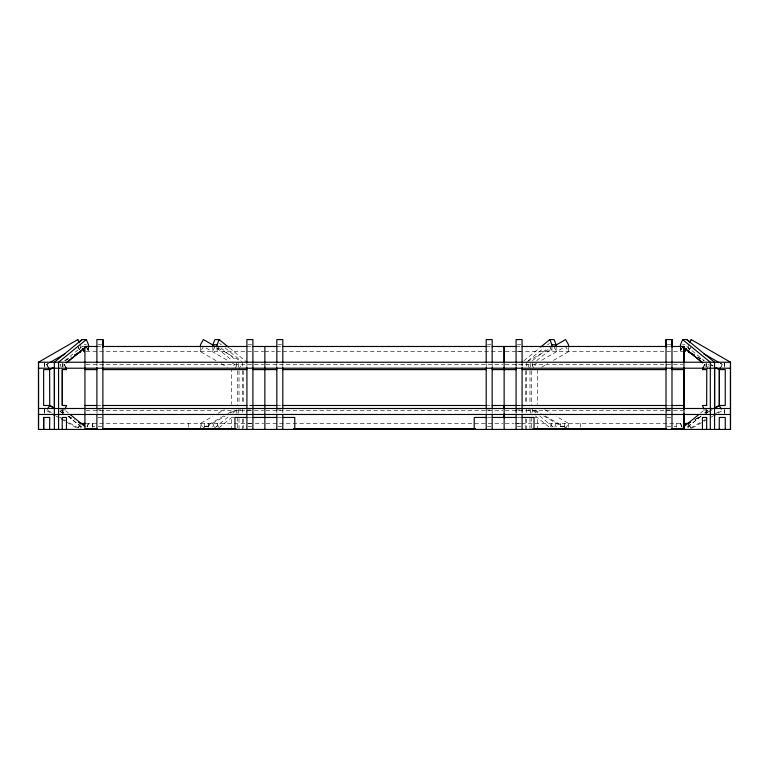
<?xml version="1.0" encoding="UTF-8"?>
<svg xmlns="http://www.w3.org/2000/svg" width="769" height="769" viewBox="0 0 769 769"><rect width="100%" height="100%" fill="white"/><g stroke="black" fill="none" stroke-linecap="round" stroke-linejoin="round"><path stroke-width="0.58" stroke-dasharray="3.85 2.88" d="M246.936 413.866L246.945 409.079M516.076 366.015L516.086 363.622M522.064 366.025L522.064 363.631M86.974 427.035L88.435 423.44M87.08 427.035L88.55 423.44M214.936 346.483L212.821 351.664L212.821 348.213M219.165 346.483L217.05 351.664L217.05 348.213M234.795 369.61L236.91 364.429M239.024 369.61L241.139 364.429M550.489 427.035L551.95 423.44L551.95 427.035M554.718 427.035L556.179 423.44L556.179 427.035M682.564 346.483L680.45 351.664L680.45 348.213M682.68 346.483L680.565 351.664L680.565 348.213M703.279 367.534L704.548 364.429L708.883 364.429M703.808 366.496L704.654 364.429M706.769 369.61L708.46 365.467M78.111 427.929L80.687 423.44M80.216 424.478L77.823 428.621L56.07 416.058M215.993 360.632L200.449 351.664L203.439 346.483L227.268 360.238M565.561 428.621L568.551 423.44L556.122 416.269M689.37 349.587L691.177 346.483M688.303 351.664L691.293 346.483M719.861 368.572L722.379 364.429L721.178 366.496M64.692 360.69L82.206 346.483M214.657 427.929L229.306 415.962M232.969 412.972L236.631 409.983L240.86 409.983L237.198 412.972M218.886 427.929L233.536 415.962M523.929 360.728L539.655 347.886M528.159 360.728L543.885 347.886M547.586 344.868L549.441 343.349M532.436 360.69L547.999 347.982M536.666 360.69L552.229 347.982M700.597 412.972L703.462 410.733M701.165 415.962L686.515 427.929L700.357 416.711M704.827 412.972L708.489 409.983M704.942 412.972L708.605 409.983L704.375 409.983M47.822 366.496L46.621 364.429L48.707 363.228M46.621 364.429L48.822 363.228M65.154 360.632L71.373 357.047M65.269 360.642L71.498 357.047M200.449 429.429L200.449 423.44L212.878 416.269M218.06 413.27L224.279 409.685M203.035 427.929L223.76 415.962M227.903 413.578L234.122 409.983M206.544 426.833L225.192 416.058M230.373 413.068L234.516 410.675M527.342 361.641L551.104 347.924M536.551 363.228L534.484 364.429L536.272 367.534M541.732 360.238L565.561 346.483L568.551 351.664L553.007 360.632M541.616 367.217L547.836 363.622M695.436 419.259L700.626 416.26M705.798 413.27L712.027 409.685M694.532 419.855L700.751 416.269M705.932 413.27L707.999 412.078M709.037 411.482L712.142 409.685M690.773 427.929L705.394 419.557M715.641 413.578L720.938 410.579M692.215 428.025L705.807 420.249M710.864 417.259L713.065 416.058M718.111 413.068L722.254 410.675M84.206 344.752L86.436 344.752M98.096 344.752L101.796 344.752M248.118 344.752L251.703 344.752M278.022 344.752L281.617 344.752M487.383 344.752L490.978 344.752M517.297 344.752L520.882 344.752M667.204 344.752L670.904 344.752M682.564 344.752L684.794 344.752M82.091 346.483L85.263 346.483M97.009 346.483L102.873 346.483M246.916 346.483L252.905 346.483M276.83 346.483L282.809 346.483M486.191 346.483L492.17 346.483M516.095 346.483L522.084 346.483M667.175 346.483L671.991 346.483M86.128 351.664L263.671 351.664M264.863 351.664L274.437 351.664M276.83 351.664L281.617 351.664M282.809 351.664L504.137 351.664M505.329 351.664L682.872 351.664M86.128 364.429L263.69 364.429M266.064 364.429L502.936 364.429M505.31 364.429L682.872 364.429M97.009 405.494L102.873 405.494M252.905 405.494L248.07 405.494L251.732 405.494M276.83 405.494L282.809 405.494M486.191 405.494L492.17 405.494M516.095 405.494L522.084 405.494M667.146 405.494L671.991 405.494M517.268 405.494L520.853 405.494M64.625 409.983L60.395 409.983L64.058 412.972M96.894 409.983L102.988 409.983M246.916 409.983L251.703 409.983M276.83 409.983L282.809 409.983M486.191 409.983L492.17 409.983M516.095 409.983L522.084 409.983M666.012 409.983L670.904 409.983M46.746 410.675L50.889 413.068M86.128 410.675L263.69 410.675M266.064 410.675L502.936 410.675M505.31 410.675L682.872 410.675M98.096 417.461L101.796 417.461M236.314 417.461L231.527 417.461L231.527 429.429M248.118 417.461L251.703 417.461M278.022 417.461L281.617 417.461M487.383 417.461L490.978 417.461M517.297 417.461L520.882 417.461M532.686 417.461L537.473 417.461L537.473 429.429M667.204 417.461L670.904 417.461M86.128 423.44L254.068 423.44M255.27 423.44L263.671 423.44M266.064 423.44L502.936 423.44M505.329 423.44L513.73 423.44M514.932 423.44L682.872 423.44M517.287 423.44L520.882 423.44M92.665 426.43L94.895 426.43M98.096 426.43L101.796 426.43M204.362 426.43L208.591 426.43M248.118 426.43L251.703 426.43M278.022 426.43L281.617 426.43M487.383 426.43L490.978 426.43M517.297 426.43L520.882 426.43M560.409 426.43L564.638 426.43M667.204 426.43L670.904 426.43M674.105 426.43L676.336 426.43M517.297 351.664L520.882 351.664M248.118 423.44L251.713 423.44M720.293 363.228L722.379 364.429M720.178 363.228L722.254 364.429M697.627 357.047L703.846 360.632M711.104 364.823L713.171 366.015M697.502 357.047L703.731 360.642M710.969 364.823L713.055 366.025M544.721 409.685L550.94 413.27M534.878 409.983L541.097 413.578M545.24 415.962L565.965 427.929M534.484 410.675L538.627 413.068M543.808 416.058L562.456 426.833M217.896 347.924L241.658 361.641M232.449 363.228L234.516 364.429L231.527 369.61L231.527 404.302M221.164 363.622L227.384 367.217M60.078 411.473L63.202 413.27M68.374 416.26L73.564 419.259M59.963 411.482L63.068 413.27M68.249 416.269L74.468 419.855M48.062 410.579L53.359 413.578M59.463 417.163L62.683 418.961M63.606 419.557L78.227 427.929M686.794 346.483L704.308 360.69M536.031 412.972L532.369 409.983L528.14 409.983L531.802 412.972M539.694 415.962L554.343 427.929M535.464 415.962L550.114 427.929M229.345 347.886L246.916 362.237L246.916 368.572M219.559 343.349L221.414 344.868M225.115 347.886L240.841 360.728M221.001 347.982L236.564 360.69M216.771 347.982L232.334 360.69M65.538 410.733L68.403 412.972M60.511 409.983L64.173 412.972M67.835 415.962L82.485 427.929L68.643 416.711M688.313 423.44L690.889 427.929M691.177 428.621L688.188 423.44L688.188 428.227M200.449 423.44L203.439 428.621M77.823 346.483L79.63 349.587M77.707 346.483L80.697 351.664M46.746 364.429L49.139 368.572M680.565 423.44L682.026 427.035M680.45 423.44L681.92 427.035M554.064 346.483L556.179 351.664L556.179 348.213M549.835 346.483L551.95 351.664L551.95 348.213M532.09 364.429L534.205 369.61M527.861 364.429L529.976 369.61M218.511 427.035L217.05 423.44L217.05 427.035M214.282 427.035L212.821 423.44L212.821 427.035M86.436 346.483L88.55 351.664L88.55 348.213M86.32 346.483L88.435 351.664L88.435 348.213M65.721 367.534L64.452 364.429L60.117 364.429L62.231 369.61M64.346 364.429L65.192 366.496M522.055 409.079L522.064 413.866M516.076 409.089L516.086 413.876M246.936 363.631L246.936 366.025M724.571 363.439L724.571 368.216M724.571 409.685L724.571 414.472M724.446 362.237L724.446 367.024M724.446 409.685L724.446 413.27M706.202 363.439L706.202 367.024M706.202 409.685L706.202 413.27M706.096 363.439L706.096 367.024M706.096 409.685L706.096 413.27M688.293 347.059L688.293 349.357M688.188 344.752L688.188 348.213M676.22 423.44L676.22 429.429M666.127 363.439L666.127 366.496M666.127 409.685L666.127 413.578M666.012 363.439L666.012 367.534M666.012 409.685L666.012 413.578M580.518 423.44L580.518 427.035M568.551 348.213L568.551 351.664M568.551 423.44L568.551 429.429M564.638 423.44L564.638 427.035M560.409 423.44L560.409 427.035M537.473 369.61L537.473 404.302M532.292 362.237L532.292 367.024M532.292 408.493L532.292 413.27M531.485 370.802L531.485 405.494M531.485 417.461L531.485 429.429M530.543 363.439L530.543 367.024M530.543 409.685L530.543 413.27M529.976 370.802L529.976 404.302M529.976 418.653L529.976 429.429M526.313 362.237L526.313 367.024M526.313 370.591L526.313 403.754M526.313 408.493L526.313 413.27M526.313 419.076L526.313 429.429M525.746 370.802L525.746 404.302M525.746 418.653L525.746 429.429M522.084 362.237L522.084 368.572M522.084 408.493L522.084 413.578M516.095 363.439L516.095 368.572M516.095 409.685L516.095 413.578M492.17 363.439L492.17 368.572M492.17 409.685L492.17 413.578M486.191 363.439L486.191 368.572M486.191 409.685L486.191 413.578M282.809 363.439L282.809 368.572M282.809 409.089L282.809 413.876M276.83 363.439L276.83 367.534M276.83 409.089L276.83 413.876M246.916 409.685L246.916 413.578M243.254 370.802L243.254 404.302M243.254 418.653L243.254 428.227M242.687 362.237L242.687 367.024M242.687 370.591L242.687 403.754M242.687 408.493L242.687 413.27M242.687 419.076L242.687 429.429M239.024 370.802L239.024 404.302M239.024 418.653L239.024 429.429M238.457 363.439L238.457 367.024M238.457 409.685L238.457 413.27M237.515 370.802L237.515 405.494M237.515 417.461L237.515 429.429M236.708 362.237L236.708 367.024M236.708 409.685L236.708 413.27M208.591 423.44L208.591 429.429M204.362 423.44L204.362 427.035M200.449 348.213L200.449 351.664M188.482 423.44L188.482 429.429M102.988 363.439L102.988 368.572M102.988 409.685L102.988 413.578M102.873 363.439L102.873 366.496M102.873 409.685L102.873 413.578M97.009 362.237L96.894 367.534M97.009 409.685L97.009 413.578M92.78 423.44L92.78 429.429M92.665 423.44L92.665 427.035M80.812 344.752L80.707 349.357M80.812 425.834L80.812 428.227M62.904 363.439L62.904 367.024M62.904 409.685L62.904 413.27M62.798 363.439L62.798 367.024M62.798 409.685L62.798 413.27M44.554 362.237L44.554 367.024M44.554 408.493L44.554 413.27M44.439 363.439L44.429 368.216M44.439 409.685L44.429 414.472"/><path stroke-width="1.15" d="M504.137 414.27L504.137 417.855L504.118 414.27M504.108 408.608L504.108 405.494M671.962 428.621L683.958 428.621L683.958 423.44M683.929 408.608L683.939 367.534M683.949 362.43L683.958 346.483L671.971 346.483M64.99 409.089L66.567 405.494L62.231 405.494L62.231 369.61L66.567 369.61L65.721 367.534M83.475 425.238L84.206 423.44M212.821 347.059L212.821 344.752L214.936 339.571L219.165 339.571L228.422 347.127M217.05 347.059L217.05 344.752L219.165 339.571M682.68 339.571L680.45 344.752L680.45 347.059M684.679 351.664L685.948 348.559M684.794 351.664L686.063 348.559M703.279 367.534L702.433 369.61L706.769 369.61L706.663 405.494M702.539 369.61L703.385 367.534M47.553 409.089L49.62 405.494L54.916 408.493M689.38 342.686L691.293 339.571M721.341 409.089L719.265 405.494L719.265 369.61L720.466 367.534M79.428 341.84L82.206 339.571M66.172 362.93L86.32 346.483M67.201 362.18L83.686 348.722M540.578 347.127L549.835 339.571L554.064 339.571L556.179 344.752L556.179 347.059M683.199 427.18L698.877 414.472M691.177 339.571L730.54 362.237L730.54 429.429L38.46 429.429L38.45 362.237L77.823 339.571M49.725 362.632L65.278 353.663M48.418 367.534L49.62 369.61L52.725 367.813M74.478 355.249L80.812 351.664L74.593 355.259M52.85 367.813L49.725 369.61L43.631 369.61L43.641 405.494L49.735 405.494L49.61 369.61M555.228 345.541L565.561 339.571L568.551 344.752L568.551 347.059M688.188 423.44L690.274 422.239M714.084 408.493L719.275 405.494L725.254 405.494L725.254 369.61L719.265 369.61L716.15 367.813M690.389 422.248L688.313 423.44L683.401 423.44M714.218 408.493L719.399 405.494L719.39 369.61L716.275 367.813M713.968 415.462L716.045 414.27M86.436 339.571L82.091 339.571L54.339 362.237L54.339 429.429M212.821 344.752L217.05 344.752M549.835 339.571L551.95 344.752L556.179 344.752M97.029 346.483L84.936 346.483L84.936 428.621L96.923 428.621M102.921 346.483L246.878 346.483M252.866 346.483L276.83 346.483M282.809 346.483L486.191 346.483M492.17 346.483L516.134 346.483M522.122 346.483L666.079 346.483M38.45 362.237L730.54 362.237M38.45 368.216L730.54 368.216M84.936 369.61L96.923 369.61M102.921 369.61L246.868 369.61M252.866 369.61L276.83 369.61M282.809 369.61L486.191 369.61M492.17 369.61L516.124 369.61M522.055 369.61L665.973 369.61M671.943 369.61L683.958 369.61M84.936 405.494L96.923 405.494M102.921 405.494L246.868 405.494M252.866 405.494L276.83 405.494M282.809 405.494L486.191 405.494M492.17 405.494L516.124 405.494M522.055 405.494L665.973 405.494M671.943 405.494L683.958 405.494L683.939 409.089M706.769 405.494L702.433 405.494L704.01 409.089M38.45 408.493L730.54 408.493M38.45 414.472L730.54 414.472M246.916 417.461L234.958 417.461L234.958 429.429M252.905 417.461L276.83 417.461M282.809 417.461L294.777 417.461L294.777 429.429M486.191 417.461L474.223 417.461L474.223 429.429M492.17 417.461L516.095 417.461M522.084 417.461L534.042 417.461L534.042 429.429M85.551 423.44L80.707 423.44L78.611 422.248M102.921 428.621L236.073 428.621M293.575 428.621L475.425 428.621M532.907 428.621L665.973 428.621M703.606 353.663L719.15 362.632M694.522 355.249L688.188 351.664L694.407 355.259M213.772 345.541L203.439 339.571L200.449 344.752L200.449 347.059M78.726 422.239L80.812 423.44M49.601 405.494L54.782 408.493M52.83 414.27L54.897 415.462M689.687 341.84L686.909 339.571L682.564 339.571L710.325 362.237L710.325 429.429M686.794 339.571L714.555 362.237L714.555 429.429M686.342 349.472L701.914 362.18M682.564 346.483L702.712 362.93M70.123 414.472L84.773 426.43M77.707 339.571L79.505 342.686M684.679 423.44L685.419 425.238M83.052 348.559L84.321 351.664M82.937 348.559L84.206 351.664M65.615 367.534L66.461 369.61M683.958 346.483L683.958 351.664M683.949 413.876L683.958 428.621M504.118 367.534L504.118 369.61M730.425 362.237L730.435 429.429M725.254 429.429L725.254 417.461L719.265 417.461L719.265 429.429M714.661 368.216L714.661 408.493M706.663 429.429L706.663 417.461L702.433 417.461L702.433 429.429M684.064 351.27L684.064 362.43M684.064 367.534L684.064 409.089M684.064 413.876L684.064 423.834M683.949 362.237L683.949 368.216M683.949 408.493L683.949 414.472M680.565 344.752L680.565 347.059M672.106 347.059L672.106 339.571L666.012 339.571L666.012 362.237M671.991 339.571L671.991 429.429M666.127 339.571L666.127 347.059M666.012 367.534L666.012 408.858M666.012 414.472L666.012 429.429M551.95 344.752L551.95 347.059M522.084 362.237L522.084 339.571L516.095 339.571L516.095 362.237M522.084 367.534L522.084 408.858M522.084 414.472L522.084 429.429M516.095 367.534L516.095 408.858M516.095 414.472L516.095 429.429M504.137 362.237L504.137 414.472M504.137 417.461L504.137 429.429M492.17 362.237L492.17 339.571L486.191 339.571L486.191 362.237M492.17 367.534L492.17 408.858M492.17 414.472L492.17 429.429M486.191 367.534L486.191 408.858M486.191 414.472L486.191 429.429M282.809 362.237L282.809 339.571L276.83 339.571L276.83 362.237M282.809 367.534L282.809 408.858M282.809 414.472L282.809 429.429M276.83 367.534L276.83 408.858M276.83 414.472L276.83 429.429M264.863 346.483L264.863 362.036M264.863 362.237L264.863 429.429M252.905 429.429L252.905 339.571L246.916 339.571L246.916 362.237M246.916 367.534L246.916 408.858M246.916 414.472L246.916 429.429M102.988 347.059L102.988 339.571L96.894 339.571L96.894 362.237M102.873 339.571L102.873 362.237M102.873 367.534L102.873 408.858M102.873 414.472L102.873 429.429M96.894 367.534L96.894 408.858M96.894 414.472L96.894 429.429M88.55 347.059L88.55 344.752L86.32 339.571L58.569 362.237L58.569 429.429M88.435 344.752L88.435 347.059M66.461 429.429L66.461 417.461L62.231 417.461L62.231 429.429M62.337 369.61L62.337 405.494M54.445 368.216L54.445 408.493M49.62 429.429L49.735 417.461L43.641 417.461L43.641 429.429M43.746 417.461L43.746 429.429M38.565 362.237L38.565 429.429M504.137 346.483L504.118 362.036L504.137 346.483"/></g></svg>
